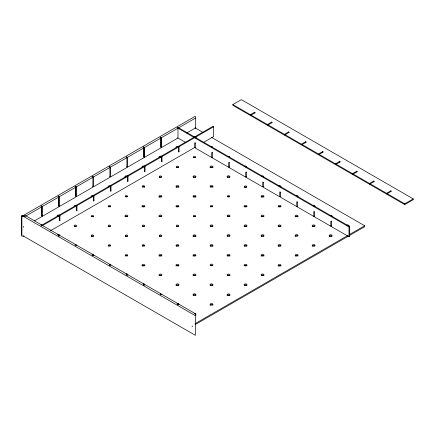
<?xml version="1.0" encoding="UTF-8"?>
<svg xmlns="http://www.w3.org/2000/svg" width="435" height="435" viewBox="0 0 435 435"><rect width="100%" height="100%" fill="white"/><g stroke="black" fill="none" stroke-linecap="round" stroke-linejoin="round"><path stroke-width="0.65" d="M24.017 236.08L21.75 236.08L21.75 216.429L195.337 116.21L195.337 128.407M41.662 205.918L41.662 215.744L42.51 216.233L58.85 206.799L58.85 196.973L42.51 206.407L41.662 205.918L40.982 206.31L41.831 206.799L41.831 216.625L34.354 220.942M58.681 196.093L58.681 205.918L59.53 206.407L75.869 196.973L75.869 187.148L59.53 196.582L58.681 196.093L57.996 196.484L58.85 196.973M75.695 186.267L75.695 196.093L76.549 196.582L92.883 187.148L92.883 177.322L76.549 186.756L75.695 186.267L75.016 186.658L75.869 187.148M92.715 186.267L93.569 186.756L109.903 177.322L109.903 167.497L93.569 176.931L92.715 176.441L92.035 176.833L92.883 177.322M109.734 176.441L110.582 176.931L126.895 167.513L126.895 157.688L110.582 167.105L109.734 166.616L109.054 167.007L109.903 167.497M143.773 146.965L143.773 156.79L144.621 157.28L160.961 147.846L160.961 138.02L144.621 147.454L143.773 146.965L143.088 147.356L143.941 147.846L143.941 157.671L127.575 167.122L126.721 166.632M160.787 137.139L160.787 146.965L161.641 147.454L177.975 138.02L177.975 128.194L161.641 137.629L160.787 137.139L160.107 137.531L160.961 138.02M41.831 206.799L25.154 216.429L21.75 216.429M126.895 157.688L126.041 157.198L126.721 156.807L127.575 157.296L143.941 147.846M178.66 127.803L195.337 118.173M232.855 104.569L250.386 114.688L254.638 112.235L255.323 112.627L250.386 115.476L232.855 105.357L232.855 104.569L241.365 99.658L413.25 198.893L413.25 199.681L404.74 204.591L387.21 194.472L387.21 193.684L404.74 203.803L413.25 198.893M186.707 132.98L195.337 127.999M59.252 215.08L75.592 205.646L76.272 206.043L59.938 215.472L59.252 215.08L59.252 220.779L59.938 220.387L59.938 215.472M76.272 205.255L92.611 195.821L93.291 196.218L76.951 205.646L76.272 205.255L76.272 210.953L76.951 210.562L76.951 205.646M93.291 195.429L109.631 185.995L110.311 186.392L93.971 195.821L93.291 195.429L93.291 201.128L93.971 200.736L93.971 195.821M110.311 185.604L126.645 176.175L127.33 176.566L110.99 185.995L110.311 185.604L110.311 191.302L110.99 190.911L110.99 185.995M127.33 175.778L143.664 166.349L144.344 166.741L128.01 176.175L127.33 175.778L127.33 181.477L128.01 181.085L128.01 176.175M144.344 165.952L160.684 156.524L161.363 156.915L145.029 166.349L144.344 165.952L144.344 171.651L145.029 171.259L145.029 166.349M161.363 156.127L177.703 146.698L178.383 147.09L162.043 156.524L161.363 156.127L161.363 161.825L162.043 161.434L162.043 156.524M178.383 146.301L194.722 136.873L195.402 137.264L179.062 146.698L178.383 146.301L178.383 152L179.062 151.608L179.062 146.698M195.402 137.705L195.402 136.476L212.927 126.357L213.612 126.748L213.612 136.574L203.634 142.332M195.402 136.476L196.082 136.873L213.612 126.748M50.525 230.729L194.836 147.416M195.337 147.258L194.657 147.65L194.657 142.74L195.337 143.131M58.915 236.238L58.915 234.927L58.062 235.417L58.747 235.813L59.595 235.319L75.935 244.753L75.081 245.242L75.761 245.639L76.614 245.144L92.981 254.595L92.128 255.089L92.807 255.481L93.661 254.986L109.968 264.404L109.968 265.714M267.405 124.513L271.657 122.061L272.337 122.452L267.405 125.302L251.066 115.868L251.066 115.085L267.405 124.513L267.405 125.302M195.337 142.957L195.337 148.047L211.671 157.475L212.356 157.084M284.425 134.339L288.677 131.881L289.357 132.278L284.425 135.127L268.085 125.693L268.085 124.91L284.425 134.339L284.425 135.127M212.356 152.168L212.356 157.872L228.69 167.301L229.37 166.909M301.439 144.164L305.696 141.707L306.376 142.104L301.439 144.953L285.104 135.519L285.104 134.73L301.439 144.164L301.439 144.953M229.37 162.608L229.37 167.692L245.71 177.127L246.389 176.735M109.968 264.404L109.12 264.893L109.799 265.29L110.648 264.795L126.987 274.229L126.134 274.719L126.819 275.116L127.667 274.621L144.007 284.055L144.007 285.365M318.458 153.99L322.716 151.532L323.395 151.929L318.458 154.778L302.124 145.344L302.124 144.556L318.458 153.99L318.458 154.778M246.389 171.82L246.389 177.518L262.729 186.952L263.409 186.561M335.477 163.816L339.73 161.358L340.415 161.755L335.477 164.604L319.138 155.17L319.138 154.381L335.477 163.816L335.477 164.604M263.409 182.26L263.409 187.344L279.748 196.778L280.428 196.386M144.007 284.055L143.153 284.544L143.833 284.941A1.446 0.832 0 0 1 144.453 285.11M143.833 284.941L144.686 284.446L161.026 293.881L160.172 294.37L160.852 294.767L161.706 294.272L178.04 303.706L178.04 305.017M352.497 173.641L356.749 171.183L357.429 171.58L352.497 174.43L336.157 164.995L336.157 164.207L352.497 173.641L352.497 174.43M280.428 192.085L280.428 197.169L296.762 206.603L297.442 206.212M369.511 183.467L373.768 181.009L374.448 181.406L369.511 184.255L353.176 174.821L353.176 174.033L369.511 183.467L369.511 184.255M297.442 201.911L297.442 206.995L313.782 216.429L314.462 216.037M178.04 303.706L177.192 304.195L177.871 304.592A1.446 0.832 0 0 1 178.486 304.761M177.871 304.592L178.725 304.098L195.402 313.727L195.402 335.341L22.99 235.803M386.53 193.292L390.788 190.834L391.467 191.231L386.53 194.081L370.196 184.647L370.196 183.858L386.53 193.292L386.53 194.081M314.462 211.736L314.462 216.82L330.801 226.254L331.481 225.863M349.691 226.548L177.806 127.314L177.127 127.705L349.011 226.939L349.691 226.548L349.691 236.374L349.011 236.765L331.481 226.646L331.481 220.947M195.07 323.678L347.647 235.591M349.408 234.574L364.666 225.765L364.666 226.744L195.07 324.662M191.998 326.5L192.846 326.011M21.815 235.123L21.815 215.472L25.219 215.472L41.896 225.102M195.07 127.846L203.286 132.593M211.502 137.335L364.666 225.765M212.356 152.957L211.671 152.565L211.671 157.475M229.37 162.782L228.69 162.391L228.69 167.301M246.389 172.608L245.71 172.216L245.71 177.127M263.409 182.434L262.729 182.042L262.729 186.952M280.428 192.259L279.748 191.868L279.748 196.778M297.442 202.085L296.762 201.693L296.762 206.603M314.462 211.91L313.782 211.519L313.782 216.429M331.481 221.736L330.801 221.339L330.801 226.254M177.708 137.868L185.892 142.593M178.383 151.217L179.062 151.608M161.363 161.042L162.043 161.434M144.344 170.868L145.029 171.259M127.33 180.694L128.01 181.085M110.311 190.519L110.99 190.911M93.291 200.345L93.971 200.736M76.272 210.17L76.951 210.562M59.252 219.996L59.938 220.387M42.576 225.493L58.915 234.927M21.815 215.472L195.402 315.69M404.74 203.803L404.74 204.591M390.788 190.834L390.788 191.623M373.768 181.009L373.768 181.797M356.749 171.183L356.749 171.972M349.011 226.939L349.011 236.765M339.73 161.358L339.73 162.146M322.716 151.532L322.716 152.321M305.696 141.707L305.696 142.495M288.677 131.881L288.677 132.67M271.657 122.061L271.657 122.844M254.638 112.235L254.638 113.018M250.386 114.688L250.386 115.476M196.082 136.873L196.082 138.102M161.641 137.629L161.641 147.454M144.621 147.454L144.621 157.28M127.575 157.296L127.575 167.122M110.582 167.105L110.582 176.931M109.734 166.616L109.734 167.926M93.569 176.931L93.569 186.756M92.715 176.441L92.715 177.752M76.549 186.756L76.549 196.582M59.53 196.582L59.53 206.407M42.51 206.407L42.51 216.233M23.452 226.254L23.452 227.239M261.163 256.008A1.446 0.832 0 0 1 262.555 255.388A1.446 0.832 0 0 1 263.953 256.008M244.291 285.278A1.446 0.832 0 0 1 245.726 284.871A1.446 0.832 0 0 1 246.933 285.48M195.206 314.451A1.446 0.832 0 0 1 195.929 315.174M295.196 256.008A1.446 0.832 0 0 1 296.594 255.388A1.446 0.832 0 0 1 297.991 256.008M227.271 236.064A1.446 0.832 0 0 1 228.712 235.656A1.446 0.832 0 0 1 229.914 236.265M176.425 167.448A1.202 0.696 0 0 1 178.508 167.448M210.654 146.671A1.202 0.696 0 0 1 212.356 146.671A1.202 0.696 0 0 1 212.356 147.65A1.202 0.696 0 0 0 212.106 147.541M193.444 157.622A1.202 0.696 0 0 1 195.527 157.622M159.406 177.273A1.202 0.696 0 0 1 161.488 177.273M142.386 187.001A1.202 0.696 0 0 1 143.74 186.675A1.202 0.696 0 0 1 144.632 187.349M227.918 156.382A1.202 0.696 0 0 1 229.473 156.562A1.202 0.696 0 0 1 229.37 157.475M244.687 166.317A1.202 0.696 0 0 1 246.389 166.317A1.202 0.696 0 0 1 246.389 167.301A1.202 0.696 0 0 0 245.851 167.122M58.339 235.444A1.446 0.832 0 0 1 59.361 235.688M261.163 275.6A1.446 0.832 0 0 1 262.555 274.98A1.446 0.832 0 0 1 263.953 275.6M244.291 226.33A1.446 0.832 0 0 1 246.792 226.33M92.747 255.416A1.446 0.832 0 0 1 93.095 255.497M142.408 167.203A1.446 0.832 0 0 1 143.055 166.986M227.124 295.506A1.446 0.832 0 0 1 228.522 294.887A1.446 0.832 0 0 1 229.914 295.506M193.064 275.659A1.446 0.832 0 0 1 194.38 274.98A1.446 0.832 0 0 1 195.848 275.54M126.786 274.898A1.446 0.832 0 0 1 127.433 275.11M278.183 266.024A1.446 0.832 0 0 1 279.574 265.41A1.446 0.832 0 0 1 280.972 266.024M312.363 245.982A1.446 0.832 0 0 1 314.864 245.982M244.291 245.982A1.446 0.832 0 0 1 245.726 245.568A1.446 0.832 0 0 1 246.933 246.183M125.563 196.778A1.202 0.696 0 0 0 127.575 196.468A1.202 0.696 0 0 0 126.101 195.614A1.202 0.696 0 0 0 125.563 196.778A1.202 0.696 0 0 1 127.265 196.778M108.233 206.913A1.202 0.696 0 0 1 109.392 206.402A1.202 0.696 0 0 1 110.555 206.913M91.214 216.869A1.202 0.696 0 0 1 92.378 216.353A1.202 0.696 0 0 1 93.536 216.869M108.353 226.396A1.202 0.696 0 0 1 110.436 226.396M125.247 236.482A1.202 0.696 0 0 1 126.411 235.966A1.202 0.696 0 0 1 127.575 236.482M159.003 216.853A1.446 0.832 0 0 1 160.075 216.048A1.446 0.832 0 0 1 161.7 216.434M142.386 226.396A1.202 0.696 0 0 1 144.474 226.396M176.072 206.881A1.446 0.832 0 0 1 177.469 206.261A1.446 0.832 0 0 1 178.861 206.881M193.232 196.854A1.446 0.832 0 0 1 194.858 196.462A1.446 0.832 0 0 1 195.929 197.267M210.252 186.871A1.446 0.832 0 0 1 211.878 186.484A1.446 0.832 0 0 1 212.949 187.289M227.271 177.203A1.446 0.832 0 0 1 229.772 177.203M210.061 167.796A1.446 0.832 0 0 1 211.502 166.958A1.446 0.832 0 0 1 212.949 167.796M193.232 177.203A1.446 0.832 0 0 1 195.734 177.203M176.072 187.175A1.446 0.832 0 0 1 177.469 186.555A1.446 0.832 0 0 1 178.861 187.175M159.003 197.267A1.446 0.832 0 0 1 160.075 196.462A1.446 0.832 0 0 1 161.7 196.854M142.033 206.881A1.446 0.832 0 0 1 143.43 206.261A1.446 0.832 0 0 1 144.822 206.881M125.019 216.679A1.446 0.832 0 0 1 126.226 216.07A1.446 0.832 0 0 1 127.662 216.478M125.139 177.224A1.446 0.832 0 0 1 126.367 176.784M278.183 206.881A1.446 0.832 0 0 1 279.574 206.261A1.446 0.832 0 0 1 280.972 206.881M261.163 197.055A1.446 0.832 0 0 1 262.37 196.441A1.446 0.832 0 0 1 263.806 196.854M347.647 225.912A1.446 0.832 0 0 1 348.37 226.026M278.324 226.33A1.446 0.832 0 0 1 280.825 226.33M261.163 236.352A1.446 0.832 0 0 1 262.37 235.737A1.446 0.832 0 0 1 263.806 236.151M331.35 216.336A1.446 0.832 0 0 1 331.649 216.467M227.271 216.407A1.446 0.832 0 0 1 228.712 215.994A1.446 0.832 0 0 1 229.914 216.603M244.144 206.881A1.446 0.832 0 0 1 245.541 206.261A1.446 0.832 0 0 1 246.933 206.881M313.988 206.288A1.446 0.832 0 0 1 314.336 206.375M295.147 216.934A1.446 0.832 0 0 1 296.594 216.103A1.446 0.832 0 0 1 298.04 216.934M261.163 216.706A1.446 0.832 0 0 1 262.37 216.092A1.446 0.832 0 0 1 263.806 216.505M297.317 196.549A1.446 0.832 0 0 1 297.844 196.854M278.183 246.183A1.446 0.832 0 0 1 279.39 245.568A1.446 0.832 0 0 1 280.825 245.982M312.363 226.33A1.446 0.832 0 0 1 314.864 226.33M295.147 236.401A1.446 0.832 0 0 1 296.219 235.596A1.446 0.832 0 0 1 297.844 235.987M279.95 186.729A1.446 0.832 0 0 1 280.298 186.816M329.235 236.363A1.446 0.832 0 0 1 330.633 235.743A1.446 0.832 0 0 1 332.025 236.363M210.252 226.33A1.446 0.832 0 0 1 212.753 226.33M210.11 305.131A1.446 0.832 0 0 1 211.502 304.516A1.446 0.832 0 0 1 212.9 305.131M159.406 236.243A1.202 0.696 0 0 1 160.607 235.9A1.202 0.696 0 0 1 161.608 236.406M142.386 246.047A1.202 0.696 0 0 1 144.474 246.047M176.425 226.396A1.202 0.696 0 0 1 178.508 226.396M210.339 206.913A1.202 0.696 0 0 1 211.502 206.402A1.202 0.696 0 0 1 212.666 206.913M193.325 216.777A1.202 0.696 0 0 1 194.325 216.266A1.202 0.696 0 0 1 195.527 216.608M227.668 196.778A1.202 0.696 0 0 1 229.37 196.778M244.497 187.262A1.202 0.696 0 0 1 246.58 187.262M193.091 236.455A1.446 0.832 0 0 1 194.483 235.835A1.446 0.832 0 0 1 195.88 236.455M210.252 245.982A1.446 0.832 0 0 1 211.878 245.59A1.446 0.832 0 0 1 212.949 246.395M227.157 255.949A1.446 0.832 0 0 1 228.625 255.388A1.446 0.832 0 0 1 229.941 256.068M244.231 265.752A1.446 0.832 0 0 1 245.601 265.274A1.446 0.832 0 0 1 246.895 265.823M176.218 245.982A1.446 0.832 0 0 1 178.72 245.982M159.052 256.008A1.446 0.832 0 0 1 160.45 255.388A1.446 0.832 0 0 1 161.842 256.008M142.033 265.916A1.446 0.832 0 0 1 143.43 265.296A1.446 0.832 0 0 1 144.822 265.916M159.079 275.605A1.446 0.832 0 0 1 160.352 275.04A1.446 0.832 0 0 1 161.744 275.502M176.072 285.48A1.446 0.832 0 0 1 177.469 284.865A1.446 0.832 0 0 1 178.861 285.48M193.178 295.213A1.446 0.832 0 0 1 194.744 294.751A1.446 0.832 0 0 1 195.924 295.501M210.11 285.48A1.446 0.832 0 0 1 211.502 284.865A1.446 0.832 0 0 1 212.9 285.48M227.228 275.507A1.446 0.832 0 0 1 228.62 275.045A1.446 0.832 0 0 1 229.892 275.611M210.263 265.513A1.446 0.832 0 0 1 212.764 265.535M193.091 256.008A1.446 0.832 0 0 1 194.483 255.388A1.446 0.832 0 0 1 195.88 256.008M176.023 266.046A1.446 0.832 0 0 1 177.523 265.241A1.446 0.832 0 0 1 178.91 266.106M176.218 147.726A1.446 0.832 0 0 1 176.746 147.421M159.727 157.247A1.446 0.832 0 0 1 160.45 157.133M91.524 196.778A1.202 0.696 0 0 1 92.062 196.598M57.279 216.364A1.202 0.696 0 0 1 57.991 216.026M74.314 226.396A1.202 0.696 0 0 1 76.397 226.396M91.214 236.444A1.202 0.696 0 0 1 92.378 235.928A1.202 0.696 0 0 1 93.536 236.444M108.353 246.047A1.202 0.696 0 0 1 110.436 246.047M125.247 256.041A1.202 0.696 0 0 1 126.411 255.524A1.202 0.696 0 0 1 127.575 256.041M261.707 176.142A1.202 0.696 0 0 1 263.409 176.142A1.202 0.696 0 0 1 263.409 177.127M193.466 136.748A1.446 0.832 0 0 1 195.505 136.748M159.427 157.573A1.446 0.832 0 0 1 159.569 156.323A1.446 0.832 0 0 1 161.7 156.567M176.447 147.748A1.446 0.832 0 0 1 176.447 146.568A1.446 0.832 0 0 1 178.486 146.568M142.408 167.399A1.446 0.832 0 0 1 142.549 166.148A1.446 0.832 0 0 1 144.681 166.393M125.427 177.246A1.446 0.832 0 0 1 125.498 175.99A1.446 0.832 0 0 1 127.64 176.197M108.543 187.001A1.202 0.696 0 0 1 108.793 185.908A1.202 0.696 0 0 1 110.555 186.327M91.774 196.886A1.202 0.696 0 0 1 91.421 195.864A1.202 0.696 0 0 1 93.226 195.793M74.505 206.603A1.202 0.696 0 0 1 74.624 205.559A1.202 0.696 0 0 1 76.397 205.766M58.062 216.391A1.202 0.696 0 0 1 57.36 215.309A1.202 0.696 0 0 1 59.361 215.347M346.63 225.172A1.446 0.832 0 0 1 348.669 225.172A1.446 0.832 0 0 1 348.669 226.352M329.61 215.483A1.446 0.832 0 0 1 331.508 215.412A1.446 0.832 0 0 1 331.883 216.489M312.591 205.521A1.446 0.832 0 0 1 314.635 205.521A1.446 0.832 0 0 1 314.635 206.701M278.552 185.962A1.446 0.832 0 0 1 280.455 185.892A1.446 0.832 0 0 1 280.825 186.974M295.572 195.696A1.446 0.832 0 0 1 297.616 195.696A1.446 0.832 0 0 1 297.616 196.876M40.95 224.96A1.446 0.832 0 0 1 42.342 225.172M57.616 234.574A1.446 0.832 0 0 1 59.22 234.634A1.446 0.832 0 0 1 59.736 235.514M59.361 235.884A1.446 0.832 0 0 1 59.062 236.02M74.983 244.606A1.446 0.832 0 0 1 76.75 245.628M92.002 254.431A1.446 0.832 0 0 1 93.52 254.731A1.446 0.832 0 0 1 93.628 255.655M126.036 273.914A1.446 0.832 0 0 1 127.558 274.213A1.446 0.832 0 0 1 127.662 275.137M109.392 264.306A1.446 0.832 0 0 1 110.838 265.138M143.43 283.881A1.446 0.832 0 0 1 144.877 284.713M160.64 293.902A1.446 0.832 0 0 1 161.88 294.62M177.094 303.559A1.446 0.832 0 0 1 178.91 304.364M194.113 313.385A1.446 0.832 0 0 1 195.821 313.874A1.446 0.832 0 0 1 195.206 314.913M58.573 215.472L41.048 225.596L41.727 225.988L59.252 215.869L58.573 215.472M210.779 285.436A1.446 0.832 0 0 0 212.949 284.713A1.446 0.832 0 0 0 210.779 283.995A1.446 0.832 0 0 0 210.779 285.436M176.447 285.306A1.446 0.832 0 0 0 178.861 284.93A1.446 0.832 0 0 0 177.094 283.908A1.446 0.832 0 0 0 176.447 285.306M193.635 157.475A1.202 0.696 0 0 0 195.647 157.166A1.202 0.696 0 0 0 194.173 156.312A1.202 0.696 0 0 0 193.635 157.475M176.866 167.41A1.202 0.696 0 0 0 178.671 166.812A1.202 0.696 0 0 0 176.866 166.208A1.202 0.696 0 0 0 176.866 167.41M159.846 177.235A1.202 0.696 0 0 0 161.651 176.637A1.202 0.696 0 0 0 159.846 176.034A1.202 0.696 0 0 0 159.846 177.235M142.827 186.968A1.202 0.696 0 0 0 144.632 186.365A1.202 0.696 0 0 0 142.827 185.761A1.202 0.696 0 0 0 142.827 186.968M193.553 295.224A1.446 0.832 0 0 0 195.908 294.734A1.446 0.832 0 0 0 193.999 293.804A1.446 0.832 0 0 0 193.553 295.224M108.793 206.712A1.202 0.696 0 0 0 110.599 206.114A1.202 0.696 0 0 0 108.793 205.51A1.202 0.696 0 0 0 108.793 206.712M91.524 216.559A1.202 0.696 0 0 0 93.536 216.249A1.202 0.696 0 0 0 92.062 215.396A1.202 0.696 0 0 0 91.524 216.559M108.793 226.363A1.202 0.696 0 0 0 110.599 225.765A1.202 0.696 0 0 0 108.793 225.161A1.202 0.696 0 0 0 108.793 226.363M125.813 236.281A1.202 0.696 0 0 0 127.613 235.678A1.202 0.696 0 0 0 125.813 235.074A1.202 0.696 0 0 0 125.813 236.281M142.827 226.363A1.202 0.696 0 0 0 144.632 225.765A1.202 0.696 0 0 0 142.827 225.161A1.202 0.696 0 0 0 142.827 226.363M159.727 216.592A1.446 0.832 0 0 0 161.891 215.869A1.446 0.832 0 0 0 159.727 215.146A1.446 0.832 0 0 0 159.727 216.592M176.746 206.832A1.446 0.832 0 0 0 178.91 206.114A1.446 0.832 0 0 0 176.746 205.391A1.446 0.832 0 0 0 176.746 206.832M193.765 197.011A1.446 0.832 0 0 0 195.929 196.288A1.446 0.832 0 0 0 193.765 195.565A1.446 0.832 0 0 0 193.765 197.011M210.779 187.028A1.446 0.832 0 0 0 212.949 186.305A1.446 0.832 0 0 0 210.779 185.582A1.446 0.832 0 0 0 210.779 187.028M227.799 177.36A1.446 0.832 0 0 0 229.963 176.637A1.446 0.832 0 0 0 227.799 175.914A1.446 0.832 0 0 0 227.799 177.36M210.779 167.535A1.446 0.832 0 0 0 212.949 166.812A1.446 0.832 0 0 0 210.779 166.088A1.446 0.832 0 0 0 210.779 167.535M193.765 177.36A1.446 0.832 0 0 0 195.929 176.637A1.446 0.832 0 0 0 193.765 175.914A1.446 0.832 0 0 0 193.765 177.36M176.746 187.126A1.446 0.832 0 0 0 178.91 186.408A1.446 0.832 0 0 0 176.746 185.685A1.446 0.832 0 0 0 176.746 187.126M159.727 197.011A1.446 0.832 0 0 0 161.891 196.288A1.446 0.832 0 0 0 159.727 195.565A1.446 0.832 0 0 0 159.727 197.011M142.707 206.832A1.446 0.832 0 0 0 144.877 206.114A1.446 0.832 0 0 0 142.707 205.391A1.446 0.832 0 0 0 142.707 206.832M125.688 216.635A1.446 0.832 0 0 0 127.857 215.912A1.446 0.832 0 0 0 125.688 215.189A1.446 0.832 0 0 0 125.688 216.635M193.542 275.464A1.446 0.832 0 0 0 195.902 274.985A1.446 0.832 0 0 0 194.01 274.045A1.446 0.832 0 0 0 193.542 275.464M159.596 236.096A1.202 0.696 0 0 0 161.613 235.786A1.202 0.696 0 0 0 160.134 234.933A1.202 0.696 0 0 0 159.596 236.096M142.827 246.014A1.202 0.696 0 0 0 144.632 245.416A1.202 0.696 0 0 0 142.827 244.813A1.202 0.696 0 0 0 142.827 246.014M176.866 226.363A1.202 0.696 0 0 0 178.671 225.765A1.202 0.696 0 0 0 176.866 225.161A1.202 0.696 0 0 0 176.866 226.363M210.899 206.712A1.202 0.696 0 0 0 212.704 206.114A1.202 0.696 0 0 0 210.899 205.51A1.202 0.696 0 0 0 210.899 206.712M193.885 216.576A1.202 0.696 0 0 0 195.69 215.972A1.202 0.696 0 0 0 193.885 215.374A1.202 0.696 0 0 0 193.885 216.576M227.918 196.886A1.202 0.696 0 0 0 229.724 196.288A1.202 0.696 0 0 0 227.918 195.685A1.202 0.696 0 0 0 227.918 196.886M244.938 187.229A1.202 0.696 0 0 0 246.743 186.626A1.202 0.696 0 0 0 244.938 186.028A1.202 0.696 0 0 0 244.938 187.229M108.543 245.905A1.202 0.696 0 0 0 110.555 245.596A1.202 0.696 0 0 0 109.082 244.742A1.202 0.696 0 0 0 108.543 245.905M91.774 236.243A1.202 0.696 0 0 0 93.579 235.645A1.202 0.696 0 0 0 91.774 235.041A1.202 0.696 0 0 0 91.774 236.243M74.755 226.363A1.202 0.696 0 0 0 76.56 225.765A1.202 0.696 0 0 0 74.755 225.161A1.202 0.696 0 0 0 74.755 226.363M125.813 255.84A1.202 0.696 0 0 0 127.613 255.242A1.202 0.696 0 0 0 125.813 254.638A1.202 0.696 0 0 0 125.813 255.84M176.697 265.801A1.446 0.832 0 0 0 178.91 265.127A1.446 0.832 0 0 0 176.795 264.355A1.446 0.832 0 0 0 176.697 265.801M210.763 265.676A1.446 0.832 0 0 0 212.949 264.969A1.446 0.832 0 0 0 210.801 264.23A1.446 0.832 0 0 0 210.763 265.676M193.765 255.959A1.446 0.832 0 0 0 195.929 255.242A1.446 0.832 0 0 0 193.765 254.518A1.446 0.832 0 0 0 193.765 255.959M227.799 295.457A1.446 0.832 0 0 0 229.963 294.74A1.446 0.832 0 0 0 227.799 294.017A1.446 0.832 0 0 0 227.799 295.457M210.48 304.957A1.446 0.832 0 0 0 212.9 304.582A1.446 0.832 0 0 0 211.127 303.559A1.446 0.832 0 0 0 210.48 304.957M244.818 285.436A1.446 0.832 0 0 0 246.982 284.713A1.446 0.832 0 0 0 244.818 283.995A1.446 0.832 0 0 0 244.818 285.436M261.837 275.551A1.446 0.832 0 0 0 264.001 274.833A1.446 0.832 0 0 0 261.837 274.11A1.446 0.832 0 0 0 261.837 275.551M278.552 265.85A1.446 0.832 0 0 0 280.972 265.475A1.446 0.832 0 0 0 279.199 264.453A1.446 0.832 0 0 0 278.552 265.85M295.871 255.959A1.446 0.832 0 0 0 298.04 255.242A1.446 0.832 0 0 0 295.871 254.518A1.446 0.832 0 0 0 295.871 255.959M312.89 246.134A1.446 0.832 0 0 0 315.054 245.416A1.446 0.832 0 0 0 312.89 244.693A1.446 0.832 0 0 0 312.89 246.134M329.909 236.319A1.446 0.832 0 0 0 332.074 235.596A1.446 0.832 0 0 0 329.909 234.873A1.446 0.832 0 0 0 329.909 236.319M261.837 197.011A1.446 0.832 0 0 0 264.001 196.288A1.446 0.832 0 0 0 261.837 195.565A1.446 0.832 0 0 0 261.837 197.011M278.851 206.832A1.446 0.832 0 0 0 281.021 206.114A1.446 0.832 0 0 0 278.851 205.391A1.446 0.832 0 0 0 278.851 206.832M295.871 216.673A1.446 0.832 0 0 0 298.04 215.95A1.446 0.832 0 0 0 295.871 215.233A1.446 0.832 0 0 0 295.871 216.673M312.89 226.483A1.446 0.832 0 0 0 315.054 225.765A1.446 0.832 0 0 0 312.89 225.042A1.446 0.832 0 0 0 312.89 226.483M295.871 236.14A1.446 0.832 0 0 0 298.04 235.422A1.446 0.832 0 0 0 295.871 234.699A1.446 0.832 0 0 0 295.871 236.14M278.851 226.483A1.446 0.832 0 0 0 281.021 225.765A1.446 0.832 0 0 0 278.851 225.042A1.446 0.832 0 0 0 278.851 226.483M261.837 216.663A1.446 0.832 0 0 0 264.001 215.939A1.446 0.832 0 0 0 261.837 215.216A1.446 0.832 0 0 0 261.837 216.663M244.818 206.832A1.446 0.832 0 0 0 246.982 206.114A1.446 0.832 0 0 0 244.818 205.391A1.446 0.832 0 0 0 244.818 206.832M227.799 216.559A1.446 0.832 0 0 0 229.963 215.836A1.446 0.832 0 0 0 227.799 215.118A1.446 0.832 0 0 0 227.799 216.559M261.837 236.303A1.446 0.832 0 0 0 264.001 235.585A1.446 0.832 0 0 0 261.837 234.862A1.446 0.832 0 0 0 261.837 236.303M244.818 226.483A1.446 0.832 0 0 0 246.982 225.765A1.446 0.832 0 0 0 244.818 225.042A1.446 0.832 0 0 0 244.818 226.483M278.851 246.134A1.446 0.832 0 0 0 281.021 245.416A1.446 0.832 0 0 0 278.851 244.693A1.446 0.832 0 0 0 278.851 246.134M210.779 226.483A1.446 0.832 0 0 0 212.949 225.765A1.446 0.832 0 0 0 210.779 225.042A1.446 0.832 0 0 0 210.779 226.483M210.779 246.134A1.446 0.832 0 0 0 212.949 245.416A1.446 0.832 0 0 0 210.779 244.693A1.446 0.832 0 0 0 210.779 246.134M193.765 236.412A1.446 0.832 0 0 0 195.929 235.688A1.446 0.832 0 0 0 193.765 234.965A1.446 0.832 0 0 0 193.765 236.412M227.712 255.927A1.446 0.832 0 0 0 229.963 255.301A1.446 0.832 0 0 0 227.891 254.486A1.446 0.832 0 0 0 227.712 255.927M244.611 265.763A1.446 0.832 0 0 0 246.96 265.268A1.446 0.832 0 0 0 245.046 264.339A1.446 0.832 0 0 0 244.611 265.763M176.746 246.134A1.446 0.832 0 0 0 178.91 245.416A1.446 0.832 0 0 0 176.746 244.693A1.446 0.832 0 0 0 176.746 246.134M159.727 255.959A1.446 0.832 0 0 0 161.891 255.242A1.446 0.832 0 0 0 159.727 254.518A1.446 0.832 0 0 0 159.727 255.959M142.707 265.872A1.446 0.832 0 0 0 144.877 265.149A1.446 0.832 0 0 0 142.707 264.426A1.446 0.832 0 0 0 142.707 265.872M159.645 275.583A1.446 0.832 0 0 0 161.891 274.942A1.446 0.832 0 0 0 159.808 274.142A1.446 0.832 0 0 0 159.645 275.583M227.565 275.524A1.446 0.832 0 0 0 229.936 275.061A1.446 0.832 0 0 0 228.06 274.104A1.446 0.832 0 0 0 227.565 275.524M227.799 236.221A1.446 0.832 0 0 0 229.963 235.498A1.446 0.832 0 0 0 227.799 234.78A1.446 0.832 0 0 0 227.799 236.221M244.818 246.134A1.446 0.832 0 0 0 246.982 245.416A1.446 0.832 0 0 0 244.818 244.693A1.446 0.832 0 0 0 244.818 246.134M261.837 255.959A1.446 0.832 0 0 0 264.001 255.242A1.446 0.832 0 0 0 261.837 254.518A1.446 0.832 0 0 0 261.837 255.959"/></g></svg>
